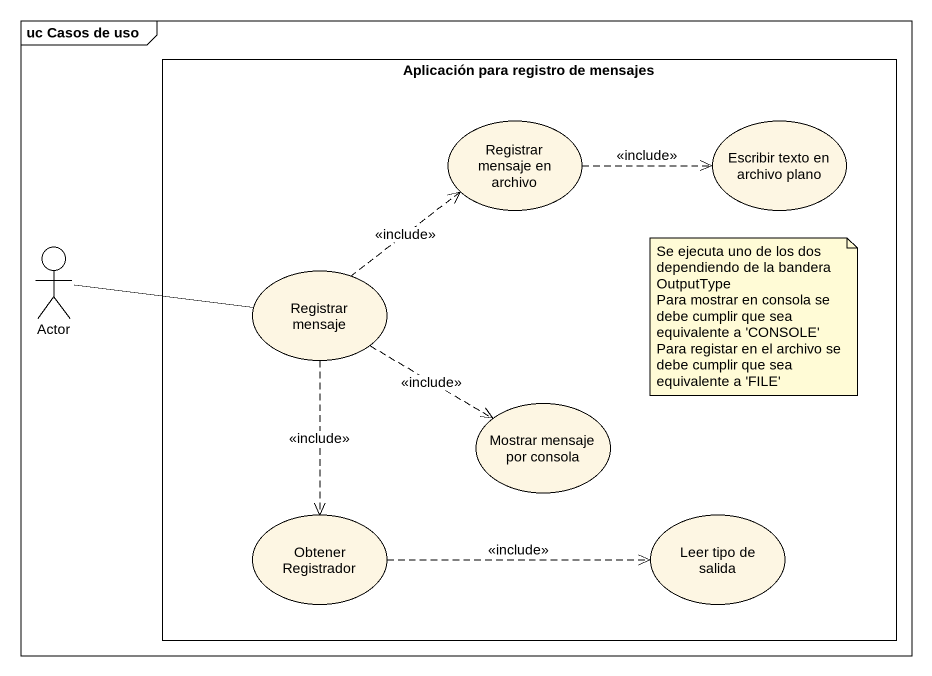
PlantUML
@startuml
mainframe uc Casos de uso
rectangle "Aplicación para registro de mensajes" as Aplicación_para_registro_de {
  usecase "Registrar mensaje en archivo" as Registrar_mensaje_en_archivo
  usecase "Escribir texto en archivo plano" as Escribir_texto_en_archivo
  usecase "Registrar mensaje" as Registrar_mensaje
  usecase "Mostrar mensaje por consola" as Mostrar_mensaje_por_consola
  usecase "Obtener Registrador" as Obtener_Registrador
  usecase "Leer tipo de salida" as Leer_tipo_de_salida
}
actor "Actor" as Actor_
Registrar_mensaje_en_archivo .right.> Escribir_texto_en_archivo : <<include>>
Actor_ -right- Registrar_mensaje
Registrar_mensaje .up.> Registrar_mensaje_en_archivo : <<include>>
Registrar_mensaje .right.> Mostrar_mensaje_por_consola : <<include>>
Registrar_mensaje ..> Obtener_Registrador : <<include>>
Obtener_Registrador .right.> Leer_tipo_de_salida : <<include>>
note as N1
  Se ejecuta uno de los dos dependiendo de la bandera OutputType
  Para mostrar en consola se debe cumplir que sea equivalente a 'CONSOLE'
  Para registar en el archivo se debe cumplir que sea equivalente a 'FILE'
end note
@enduml
